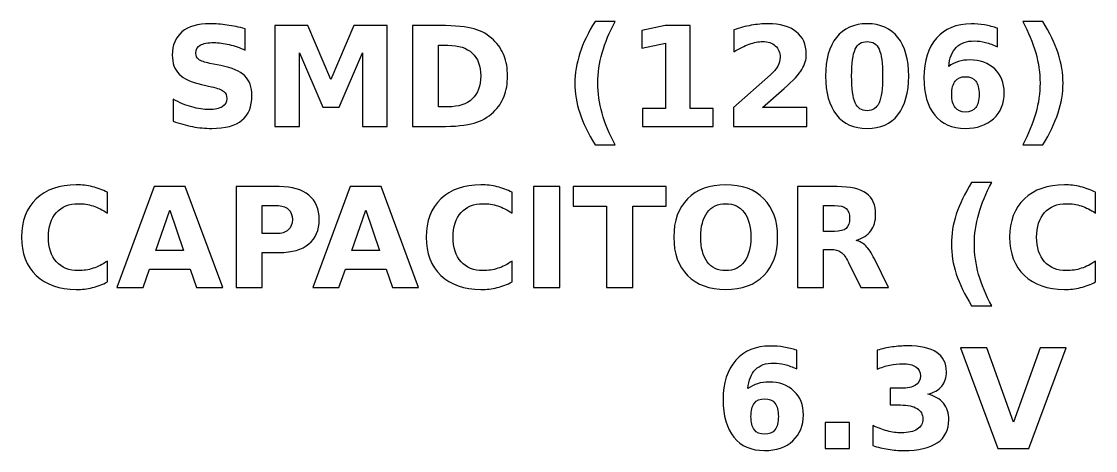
# Model space of a CAD drawing. Header units: centimetres. Extents: x -11.39 to -9.62, y -15.24 to -14.03.
# Drawn here: x -11.386 to -10.291, y -14.469 to -14.031 of the extents above; entities that cross this region are included whole.
import ezdxf

# ---------------------------------------------------------------- set-up
doc = ezdxf.new("R2010")
doc.units = ezdxf.units.CM
doc.header["$MEASUREMENT"] = 0
doc.layers.add('Layer 1', color=7, linetype='Continuous')

msp = doc.modelspace()

# ---------------------------------------------------------------- linework, layer by layer
at = {"layer": 'Layer 1', "color": 250}
for points, knots in [([(-10.78085, -14.15681), (-10.78085, -14.15681), (-10.80131, -14.15681), (-10.80131, -14.15681), (-10.80131, -14.15681), (-10.80834, -14.14548), (-10.81354, -14.13468), (-10.81688, -14.12445), (-10.81688, -14.12445), (-10.82024, -14.11424), (-10.82191, -14.10411), (-10.82191, -14.09404), (-10.82191, -14.09404), (-10.82191, -14.08398), (-10.82022, -14.07379), (-10.81686, -14.06349), (-10.81686, -14.06349), (-10.81347, -14.05317), (-10.8083, -14.0424), (-10.80131, -14.03113), (-10.80131, -14.03113), (-10.80131, -14.03113), (-10.78085, -14.03113), (-10.78085, -14.03113), (-10.78085, -14.03113), (-10.78673, -14.04202), (-10.79113, -14.05267), (-10.79407, -14.06307), (-10.79407, -14.06307), (-10.79701, -14.07346), (-10.79849, -14.08374), (-10.79849, -14.0939), (-10.79849, -14.0939), (-10.79849, -14.10406), (-10.79703, -14.11434), (-10.79412, -14.12478), (-10.79412, -14.12478), (-10.7912, -14.1352), (-10.78678, -14.14588), (-10.78085, -14.15681)], [0, 0, 0, 0, 0.1, 0.1, 0.1, 0.1, 0.2, 0.2, 0.2, 0.2, 0.3, 0.3, 0.3, 0.3, 0.4, 0.4, 0.4, 0.4, 0.5, 0.5, 0.5, 0.5, 0.6, 0.6, 0.6, 0.6, 0.7, 0.7, 0.7, 0.7, 0.8, 0.8, 0.8, 0.8, 0.9, 0.9, 0.9, 0.9, 1, 1, 1, 1]), ([(-10.36551, -14.15681), (-10.35963, -14.14588), (-10.35521, -14.1352), (-10.35227, -14.12478), (-10.35227, -14.12478), (-10.34933, -14.11434), (-10.34787, -14.10406), (-10.34787, -14.0939), (-10.34787, -14.0939), (-10.34787, -14.08374), (-10.34933, -14.07346), (-10.35227, -14.06307), (-10.35227, -14.06307), (-10.35521, -14.05267), (-10.35963, -14.04202), (-10.36551, -14.03113), (-10.36551, -14.03113), (-10.36551, -14.03113), (-10.34505, -14.03113), (-10.34505, -14.03113), (-10.34505, -14.03113), (-10.33807, -14.0424), (-10.33289, -14.05317), (-10.3295, -14.06349), (-10.3295, -14.06349), (-10.32614, -14.07379), (-10.32445, -14.08398), (-10.32445, -14.09404), (-10.32445, -14.09404), (-10.32445, -14.10411), (-10.32612, -14.11424), (-10.32948, -14.12445), (-10.32948, -14.12445), (-10.33282, -14.13468), (-10.33802, -14.14548), (-10.34505, -14.15681), (-10.34505, -14.15681), (-10.34505, -14.15681), (-10.36551, -14.15681), (-10.36551, -14.15681)], [0, 0, 0, 0, 0.1, 0.1, 0.1, 0.1, 0.2, 0.2, 0.2, 0.2, 0.3, 0.3, 0.3, 0.3, 0.4, 0.4, 0.4, 0.4, 0.5, 0.5, 0.5, 0.5, 0.6, 0.6, 0.6, 0.6, 0.7, 0.7, 0.7, 0.7, 0.8, 0.8, 0.8, 0.8, 0.9, 0.9, 0.9, 0.9, 1, 1, 1, 1]), ([(-11.1578, -14.03859), (-11.1578, -14.03859), (-11.1578, -14.06034), (-11.1578, -14.06034), (-11.1578, -14.06034), (-11.16345, -14.05782), (-11.16897, -14.05592), (-11.17433, -14.05463), (-11.17433, -14.05463), (-11.17972, -14.05333), (-11.1848, -14.0527), (-11.18957, -14.0527), (-11.18957, -14.0527), (-11.1959, -14.0527), (-11.2006, -14.05357), (-11.20364, -14.05531), (-11.20364, -14.05531), (-11.20667, -14.05707), (-11.20818, -14.05978), (-11.20818, -14.06345), (-11.20818, -14.06345), (-11.20818, -14.0662), (-11.20717, -14.06836), (-11.20512, -14.06989), (-11.20512, -14.06989), (-11.20307, -14.07142), (-11.19936, -14.07276), (-11.19397, -14.07386), (-11.19397, -14.07386), (-11.19397, -14.07386), (-11.18268, -14.07612), (-11.18268, -14.07612), (-11.18268, -14.07612), (-11.17123, -14.07843), (-11.16312, -14.08191), (-11.1583, -14.08661), (-11.1583, -14.08661), (-11.15347, -14.09129), (-11.15105, -14.09795), (-11.15105, -14.10658), (-11.15105, -14.10658), (-11.15105, -14.11794), (-11.15441, -14.12638), (-11.16114, -14.13191), (-11.16114, -14.13191), (-11.16787, -14.13743), (-11.17814, -14.14021), (-11.19197, -14.14021), (-11.19197, -14.14021), (-11.19851, -14.14021), (-11.20505, -14.1396), (-11.21161, -14.13835), (-11.21161, -14.13835), (-11.21817, -14.1371), (-11.22476, -14.13527), (-11.23132, -14.13285), (-11.23132, -14.13285), (-11.23132, -14.13285), (-11.23132, -14.11046), (-11.23132, -14.11046), (-11.23132, -14.11046), (-11.22476, -14.11394), (-11.21841, -14.11657), (-11.21227, -14.11834), (-11.21227, -14.11834), (-11.20613, -14.1201), (-11.20023, -14.12099), (-11.19454, -14.12099), (-11.19454, -14.12099), (-11.18875, -14.12099), (-11.18431, -14.12003), (-11.18123, -14.1181), (-11.18123, -14.1181), (-11.17814, -14.11617), (-11.17662, -14.11342), (-11.17662, -14.10982), (-11.17662, -14.10982), (-11.17662, -14.10662), (-11.17765, -14.10413), (-11.17974, -14.10239), (-11.17974, -14.10239), (-11.18184, -14.10065), (-11.186, -14.09908), (-11.19226, -14.09771), (-11.19226, -14.09771), (-11.19226, -14.09771), (-11.20253, -14.09543), (-11.20253, -14.09543), (-11.20253, -14.09543), (-11.21281, -14.09322), (-11.22034, -14.08972), (-11.22509, -14.08489), (-11.22509, -14.08489), (-11.22984, -14.08007), (-11.23221, -14.07356), (-11.23221, -14.0654), (-11.23221, -14.0654), (-11.23221, -14.05514), (-11.2289, -14.04726), (-11.22229, -14.04176), (-11.22229, -14.04176), (-11.21568, -14.03623), (-11.20618, -14.03348), (-11.19376, -14.03348), (-11.19376, -14.03348), (-11.18812, -14.03348), (-11.18231, -14.03391), (-11.17633, -14.03475), (-11.17633, -14.03475), (-11.17036, -14.0356), (-11.16418, -14.03687), (-11.1578, -14.03859)], [0, 0, 0, 0, 0.0357143, 0.0357143, 0.0357143, 0.0357143, 0.0714286, 0.0714286, 0.0714286, 0.0714286, 0.1071429, 0.1071429, 0.1071429, 0.1071429, 0.1428571, 0.1428571, 0.1428571, 0.1428571, 0.1785714, 0.1785714, 0.1785714, 0.1785714, 0.2142857, 0.2142857, 0.2142857, 0.2142857, 0.25, 0.25, 0.25, 0.25, 0.2857143, 0.2857143, 0.2857143, 0.2857143, 0.3214286, 0.3214286, 0.3214286, 0.3214286, 0.3571429, 0.3571429, 0.3571429, 0.3571429, 0.3928571, 0.3928571, 0.3928571, 0.3928571, 0.4285714, 0.4285714, 0.4285714, 0.4285714, 0.4642857, 0.4642857, 0.4642857, 0.4642857, 0.5, 0.5, 0.5, 0.5, 0.5357143, 0.5357143, 0.5357143, 0.5357143, 0.5714286, 0.5714286, 0.5714286, 0.5714286, 0.6071429, 0.6071429, 0.6071429, 0.6071429, 0.6428571, 0.6428571, 0.6428571, 0.6428571, 0.6785714, 0.6785714, 0.6785714, 0.6785714, 0.7142857, 0.7142857, 0.7142857, 0.7142857, 0.75, 0.75, 0.75, 0.75, 0.7857143, 0.7857143, 0.7857143, 0.7857143, 0.8214286, 0.8214286, 0.8214286, 0.8214286, 0.8571429, 0.8571429, 0.8571429, 0.8571429, 0.8928571, 0.8928571, 0.8928571, 0.8928571, 0.9285714, 0.9285714, 0.9285714, 0.9285714, 0.9642857, 0.9642857, 0.9642857, 0.9642857, 1, 1, 1, 1]), ([(-11.12777, -14.03534), (-11.12777, -14.03534), (-11.09402, -14.03534), (-11.09402, -14.03534), (-11.09402, -14.03534), (-11.09402, -14.03534), (-11.07057, -14.0904), (-11.07057, -14.0904), (-11.07057, -14.0904), (-11.07057, -14.0904), (-11.04701, -14.03534), (-11.04701, -14.03534), (-11.04701, -14.03534), (-11.04701, -14.03534), (-11.01333, -14.03534), (-11.01333, -14.03534), (-11.01333, -14.03534), (-11.01333, -14.03534), (-11.01333, -14.13821), (-11.01333, -14.13821), (-11.01333, -14.13821), (-11.01333, -14.13821), (-11.0384, -14.13821), (-11.0384, -14.13821), (-11.0384, -14.13821), (-11.0384, -14.13821), (-11.0384, -14.06297), (-11.0384, -14.06297), (-11.0384, -14.06297), (-11.0384, -14.06297), (-11.06211, -14.11843), (-11.06211, -14.11843), (-11.06211, -14.11843), (-11.06211, -14.11843), (-11.07892, -14.11843), (-11.07892, -14.11843), (-11.07892, -14.11843), (-11.07892, -14.11843), (-11.10263, -14.06297), (-11.10263, -14.06297), (-11.10263, -14.06297), (-11.10263, -14.06297), (-11.10263, -14.13821), (-11.10263, -14.13821), (-11.10263, -14.13821), (-11.10263, -14.13821), (-11.12777, -14.13821), (-11.12777, -14.13821), (-11.12777, -14.13821), (-11.12777, -14.13821), (-11.12777, -14.03534), (-11.12777, -14.03534)], [0, 0, 0, 0, 0.0769231, 0.0769231, 0.0769231, 0.0769231, 0.1538462, 0.1538462, 0.1538462, 0.1538462, 0.2307692, 0.2307692, 0.2307692, 0.2307692, 0.3076923, 0.3076923, 0.3076923, 0.3076923, 0.3846154, 0.3846154, 0.3846154, 0.3846154, 0.4615385, 0.4615385, 0.4615385, 0.4615385, 0.5384615, 0.5384615, 0.5384615, 0.5384615, 0.6153846, 0.6153846, 0.6153846, 0.6153846, 0.6923077, 0.6923077, 0.6923077, 0.6923077, 0.7692308, 0.7692308, 0.7692308, 0.7692308, 0.8461538, 0.8461538, 0.8461538, 0.8461538, 0.9230769, 0.9230769, 0.9230769, 0.9230769, 1, 1, 1, 1]), ([(-10.98734, -14.03534), (-10.98734, -14.03534), (-10.95935, -14.03534), (-10.95935, -14.03534), (-10.95935, -14.03534), (-10.94374, -14.03534), (-10.93212, -14.03645), (-10.92448, -14.03868), (-10.92448, -14.03868), (-10.91683, -14.04091), (-10.91027, -14.04468), (-10.90479, -14.05002), (-10.90479, -14.05002), (-10.89997, -14.05465), (-10.8964, -14.06001), (-10.89404, -14.06608), (-10.89404, -14.06608), (-10.89172, -14.07212), (-10.89054, -14.07899), (-10.89054, -14.08668), (-10.89054, -14.08668), (-10.89054, -14.09444), (-10.89172, -14.10136), (-10.89404, -14.10745), (-10.89404, -14.10745), (-10.8964, -14.11354), (-10.89997, -14.1189), (-10.90479, -14.12353), (-10.90479, -14.12353), (-10.91032, -14.12887), (-10.91693, -14.13264), (-10.92464, -14.13487), (-10.92464, -14.13487), (-10.93236, -14.1371), (-10.94393, -14.13821), (-10.95935, -14.13821), (-10.95935, -14.13821), (-10.95935, -14.13821), (-10.98734, -14.13821), (-10.98734, -14.13821), (-10.98734, -14.13821), (-10.98734, -14.13821), (-10.98734, -14.03534), (-10.98734, -14.03534)], [0, 0, 0, 0, 0.0909091, 0.0909091, 0.0909091, 0.0909091, 0.1818182, 0.1818182, 0.1818182, 0.1818182, 0.2727273, 0.2727273, 0.2727273, 0.2727273, 0.3636364, 0.3636364, 0.3636364, 0.3636364, 0.4545455, 0.4545455, 0.4545455, 0.4545455, 0.5454545, 0.5454545, 0.5454545, 0.5454545, 0.6363636, 0.6363636, 0.6363636, 0.6363636, 0.7272727, 0.7272727, 0.7272727, 0.7272727, 0.8181818, 0.8181818, 0.8181818, 0.8181818, 0.9090909, 0.9090909, 0.9090909, 0.9090909, 1, 1, 1, 1]), ([(-10.75303, -14.11989), (-10.75303, -14.11989), (-10.7296, -14.11989), (-10.7296, -14.11989), (-10.7296, -14.11989), (-10.7296, -14.11989), (-10.7296, -14.0534), (-10.7296, -14.0534), (-10.7296, -14.0534), (-10.7296, -14.0534), (-10.75364, -14.05837), (-10.75364, -14.05837), (-10.75364, -14.05837), (-10.75364, -14.05837), (-10.75364, -14.0403), (-10.75364, -14.0403), (-10.75364, -14.0403), (-10.75364, -14.0403), (-10.72974, -14.03534), (-10.72974, -14.03534), (-10.72974, -14.03534), (-10.72974, -14.03534), (-10.70453, -14.03534), (-10.70453, -14.03534), (-10.70453, -14.03534), (-10.70453, -14.03534), (-10.70453, -14.11989), (-10.70453, -14.11989), (-10.70453, -14.11989), (-10.70453, -14.11989), (-10.68111, -14.11989), (-10.68111, -14.11989), (-10.68111, -14.11989), (-10.68111, -14.11989), (-10.68111, -14.13821), (-10.68111, -14.13821), (-10.68111, -14.13821), (-10.68111, -14.13821), (-10.75303, -14.13821), (-10.75303, -14.13821), (-10.75303, -14.13821), (-10.75303, -14.13821), (-10.75303, -14.11989), (-10.75303, -14.11989)], [0, 0, 0, 0, 0.0909091, 0.0909091, 0.0909091, 0.0909091, 0.1818182, 0.1818182, 0.1818182, 0.1818182, 0.2727273, 0.2727273, 0.2727273, 0.2727273, 0.3636364, 0.3636364, 0.3636364, 0.3636364, 0.4545455, 0.4545455, 0.4545455, 0.4545455, 0.5454545, 0.5454545, 0.5454545, 0.5454545, 0.6363636, 0.6363636, 0.6363636, 0.6363636, 0.7272727, 0.7272727, 0.7272727, 0.7272727, 0.8181818, 0.8181818, 0.8181818, 0.8181818, 0.9090909, 0.9090909, 0.9090909, 0.9090909, 1, 1, 1, 1]), ([(-10.63071, -14.11871), (-10.63071, -14.11871), (-10.58543, -14.11871), (-10.58543, -14.11871), (-10.58543, -14.11871), (-10.58543, -14.11871), (-10.58543, -14.13821), (-10.58543, -14.13821), (-10.58543, -14.13821), (-10.58543, -14.13821), (-10.6602, -14.13821), (-10.6602, -14.13821), (-10.6602, -14.13821), (-10.6602, -14.13821), (-10.6602, -14.11871), (-10.6602, -14.11871), (-10.6602, -14.11871), (-10.6602, -14.11871), (-10.62264, -14.08558), (-10.62264, -14.08558), (-10.62264, -14.08558), (-10.61928, -14.08254), (-10.61681, -14.07958), (-10.61521, -14.07669), (-10.61521, -14.07669), (-10.61359, -14.07379), (-10.61279, -14.07078), (-10.61279, -14.06765), (-10.61279, -14.06765), (-10.61279, -14.06283), (-10.61441, -14.05895), (-10.61765, -14.05601), (-10.61765, -14.05601), (-10.62088, -14.05307), (-10.62518, -14.05162), (-10.63057, -14.05162), (-10.63057, -14.05162), (-10.6347, -14.05162), (-10.63922, -14.05251), (-10.64414, -14.05427), (-10.64414, -14.05427), (-10.64905, -14.05604), (-10.65432, -14.05867), (-10.65992, -14.06215), (-10.65992, -14.06215), (-10.65992, -14.06215), (-10.65992, -14.03955), (-10.65992, -14.03955), (-10.65992, -14.03955), (-10.65394, -14.03758), (-10.64804, -14.03607), (-10.64221, -14.03504), (-10.64221, -14.03504), (-10.63637, -14.034), (-10.63066, -14.03348), (-10.62504, -14.03348), (-10.62504, -14.03348), (-10.61274, -14.03348), (-10.60317, -14.03619), (-10.59635, -14.04162), (-10.59635, -14.04162), (-10.58953, -14.04703), (-10.58612, -14.05458), (-10.58612, -14.06429), (-10.58612, -14.06429), (-10.58612, -14.06989), (-10.58757, -14.07511), (-10.59047, -14.07996), (-10.59047, -14.07996), (-10.59336, -14.0848), (-10.59945, -14.09129), (-10.60872, -14.09943), (-10.60872, -14.09943), (-10.60872, -14.09943), (-10.63071, -14.11871), (-10.63071, -14.11871)], [0, 0, 0, 0, 0.0526316, 0.0526316, 0.0526316, 0.0526316, 0.1052632, 0.1052632, 0.1052632, 0.1052632, 0.1578947, 0.1578947, 0.1578947, 0.1578947, 0.2105263, 0.2105263, 0.2105263, 0.2105263, 0.2631579, 0.2631579, 0.2631579, 0.2631579, 0.3157895, 0.3157895, 0.3157895, 0.3157895, 0.3684211, 0.3684211, 0.3684211, 0.3684211, 0.4210526, 0.4210526, 0.4210526, 0.4210526, 0.4736842, 0.4736842, 0.4736842, 0.4736842, 0.5263158, 0.5263158, 0.5263158, 0.5263158, 0.5789474, 0.5789474, 0.5789474, 0.5789474, 0.6315789, 0.6315789, 0.6315789, 0.6315789, 0.6842105, 0.6842105, 0.6842105, 0.6842105, 0.7368421, 0.7368421, 0.7368421, 0.7368421, 0.7894737, 0.7894737, 0.7894737, 0.7894737, 0.8421053, 0.8421053, 0.8421053, 0.8421053, 0.8947368, 0.8947368, 0.8947368, 0.8947368, 0.9473684, 0.9473684, 0.9473684, 0.9473684, 1, 1, 1, 1]), ([(-10.48174, -14.08687), (-10.48174, -14.10392), (-10.48541, -14.11707), (-10.49277, -14.12633), (-10.49277, -14.12633), (-10.50011, -14.13558), (-10.51055, -14.14021), (-10.52405, -14.14021), (-10.52405, -14.14021), (-10.5376, -14.14021), (-10.54806, -14.13558), (-10.5554, -14.12633), (-10.5554, -14.12633), (-10.56276, -14.11707), (-10.56643, -14.10392), (-10.56643, -14.08687), (-10.56643, -14.08687), (-10.56643, -14.0698), (-10.56276, -14.05662), (-10.5554, -14.04736), (-10.5554, -14.04736), (-10.54806, -14.03812), (-10.5376, -14.03348), (-10.52405, -14.03348), (-10.52405, -14.03348), (-10.51055, -14.03348), (-10.50011, -14.03812), (-10.49277, -14.04736), (-10.49277, -14.04736), (-10.48541, -14.05662), (-10.48174, -14.0698), (-10.48174, -14.08687)], [0, 0, 0, 0, 0.125, 0.125, 0.125, 0.125, 0.25, 0.25, 0.25, 0.25, 0.375, 0.375, 0.375, 0.375, 0.5, 0.5, 0.5, 0.5, 0.625, 0.625, 0.625, 0.625, 0.75, 0.75, 0.75, 0.75, 0.875, 0.875, 0.875, 0.875, 1, 1, 1, 1]), ([(-10.39115, -14.03802), (-10.39115, -14.03802), (-10.39115, -14.05705), (-10.39115, -14.05705), (-10.39115, -14.05705), (-10.39552, -14.05498), (-10.39961, -14.05345), (-10.40347, -14.05246), (-10.40347, -14.05246), (-10.40733, -14.05147), (-10.41111, -14.05098), (-10.41478, -14.05098), (-10.41478, -14.05098), (-10.42269, -14.05098), (-10.42882, -14.05317), (-10.43324, -14.05757), (-10.43324, -14.05757), (-10.43764, -14.06194), (-10.44023, -14.06845), (-10.44096, -14.07709), (-10.44096, -14.07709), (-10.43793, -14.07485), (-10.43463, -14.07316), (-10.4311, -14.07203), (-10.4311, -14.07203), (-10.42758, -14.0709), (-10.42372, -14.07034), (-10.41953, -14.07034), (-10.41953, -14.07034), (-10.40902, -14.07034), (-10.40053, -14.07342), (-10.39409, -14.07958), (-10.39409, -14.07958), (-10.38762, -14.08572), (-10.3844, -14.09378), (-10.3844, -14.10376), (-10.3844, -14.10376), (-10.3844, -14.11479), (-10.388, -14.12361), (-10.39522, -14.13026), (-10.39522, -14.13026), (-10.40241, -14.13689), (-10.4121, -14.14021), (-10.42421, -14.14021), (-10.42421, -14.14021), (-10.43757, -14.14021), (-10.44792, -14.13569), (-10.45526, -14.12666), (-10.45526, -14.12666), (-10.46257, -14.11765), (-10.46624, -14.10484), (-10.46624, -14.08826), (-10.46624, -14.08826), (-10.46624, -14.07128), (-10.46196, -14.05792), (-10.4534, -14.04821), (-10.4534, -14.04821), (-10.44482, -14.03849), (-10.43308, -14.03362), (-10.41815, -14.03362), (-10.41815, -14.03362), (-10.41342, -14.03362), (-10.40883, -14.034), (-10.40436, -14.03473), (-10.40436, -14.03473), (-10.39992, -14.03546), (-10.39552, -14.03656), (-10.39115, -14.03802)], [0, 0, 0, 0, 0.0588235, 0.0588235, 0.0588235, 0.0588235, 0.1176471, 0.1176471, 0.1176471, 0.1176471, 0.1764706, 0.1764706, 0.1764706, 0.1764706, 0.2352941, 0.2352941, 0.2352941, 0.2352941, 0.2941176, 0.2941176, 0.2941176, 0.2941176, 0.3529412, 0.3529412, 0.3529412, 0.3529412, 0.4117647, 0.4117647, 0.4117647, 0.4117647, 0.4705882, 0.4705882, 0.4705882, 0.4705882, 0.5294118, 0.5294118, 0.5294118, 0.5294118, 0.5882353, 0.5882353, 0.5882353, 0.5882353, 0.6470588, 0.6470588, 0.6470588, 0.6470588, 0.7058824, 0.7058824, 0.7058824, 0.7058824, 0.7647059, 0.7647059, 0.7647059, 0.7647059, 0.8235294, 0.8235294, 0.8235294, 0.8235294, 0.8823529, 0.8823529, 0.8823529, 0.8823529, 0.9411765, 0.9411765, 0.9411765, 0.9411765, 1, 1, 1, 1]), ([(-10.50827, -14.08668), (-10.50827, -14.07382), (-10.50947, -14.06476), (-10.51189, -14.05949), (-10.51189, -14.05949), (-10.51429, -14.05425), (-10.51836, -14.05162), (-10.52405, -14.05162), (-10.52405, -14.05162), (-10.52974, -14.05162), (-10.53381, -14.05425), (-10.53626, -14.05949), (-10.53626, -14.05949), (-10.53868, -14.06476), (-10.5399, -14.07382), (-10.5399, -14.08668), (-10.5399, -14.08668), (-10.5399, -14.09966), (-10.53868, -14.10884), (-10.53626, -14.11415), (-10.53626, -14.11415), (-10.53381, -14.11949), (-10.52974, -14.12215), (-10.52405, -14.12215), (-10.52405, -14.12215), (-10.51841, -14.12215), (-10.51436, -14.11949), (-10.51191, -14.11415), (-10.51191, -14.11415), (-10.50949, -14.10884), (-10.50827, -14.09966), (-10.50827, -14.08668)], [0, 0, 0, 0, 0.125, 0.125, 0.125, 0.125, 0.25, 0.25, 0.25, 0.25, 0.375, 0.375, 0.375, 0.375, 0.5, 0.5, 0.5, 0.5, 0.625, 0.625, 0.625, 0.625, 0.75, 0.75, 0.75, 0.75, 0.875, 0.875, 0.875, 0.875, 1, 1, 1, 1]), ([(-10.96081, -14.0554), (-10.96081, -14.0554), (-10.96081, -14.11815), (-10.96081, -14.11815), (-10.96081, -14.11815), (-10.96081, -14.11815), (-10.95131, -14.11815), (-10.95131, -14.11815), (-10.95131, -14.11815), (-10.94047, -14.11815), (-10.93219, -14.11547), (-10.92648, -14.11008), (-10.92648, -14.11008), (-10.92076, -14.10472), (-10.91789, -14.09691), (-10.91789, -14.08668), (-10.91789, -14.08668), (-10.91789, -14.07647), (-10.92074, -14.06871), (-10.92643, -14.0634), (-10.92643, -14.0634), (-10.93212, -14.05806), (-10.94042, -14.0554), (-10.95131, -14.0554), (-10.95131, -14.0554), (-10.95131, -14.0554), (-10.96081, -14.0554), (-10.96081, -14.0554)], [0, 0, 0, 0, 0.1428571, 0.1428571, 0.1428571, 0.1428571, 0.2857143, 0.2857143, 0.2857143, 0.2857143, 0.4285714, 0.4285714, 0.4285714, 0.4285714, 0.5714286, 0.5714286, 0.5714286, 0.5714286, 0.7142857, 0.7142857, 0.7142857, 0.7142857, 0.8571429, 0.8571429, 0.8571429, 0.8571429, 1, 1, 1, 1]), ([(-10.42393, -14.08743), (-10.42859, -14.08743), (-10.43207, -14.08894), (-10.43437, -14.09195), (-10.43437, -14.09195), (-10.4367, -14.09496), (-10.43785, -14.09948), (-10.43785, -14.10547), (-10.43785, -14.10547), (-10.43785, -14.11149), (-10.4367, -14.11601), (-10.43437, -14.11902), (-10.43437, -14.11902), (-10.43207, -14.12203), (-10.42859, -14.12353), (-10.42393, -14.12353), (-10.42393, -14.12353), (-10.41925, -14.12353), (-10.41575, -14.12203), (-10.41344, -14.11902), (-10.41344, -14.11902), (-10.41111, -14.11601), (-10.40996, -14.11149), (-10.40996, -14.10547), (-10.40996, -14.10547), (-10.40996, -14.09948), (-10.41111, -14.09496), (-10.41344, -14.09195), (-10.41344, -14.09195), (-10.41575, -14.08894), (-10.41925, -14.08743), (-10.42393, -14.08743)], [0, 0, 0, 0, 0.125, 0.125, 0.125, 0.125, 0.25, 0.25, 0.25, 0.25, 0.375, 0.375, 0.375, 0.375, 0.5, 0.5, 0.5, 0.5, 0.625, 0.625, 0.625, 0.625, 0.75, 0.75, 0.75, 0.75, 0.875, 0.875, 0.875, 0.875, 1, 1, 1, 1]), ([(-10.39719, -14.32106), (-10.39719, -14.32106), (-10.41765, -14.32106), (-10.41765, -14.32106), (-10.41765, -14.32106), (-10.42468, -14.30973), (-10.42988, -14.29893), (-10.43322, -14.2887), (-10.43322, -14.2887), (-10.43658, -14.27849), (-10.43825, -14.26836), (-10.43825, -14.25829), (-10.43825, -14.25829), (-10.43825, -14.24823), (-10.43656, -14.23804), (-10.4332, -14.22774), (-10.4332, -14.22774), (-10.42981, -14.21742), (-10.42464, -14.20665), (-10.41765, -14.19538), (-10.41765, -14.19538), (-10.41765, -14.19538), (-10.39719, -14.19538), (-10.39719, -14.19538), (-10.39719, -14.19538), (-10.40307, -14.20627), (-10.40747, -14.21692), (-10.41041, -14.22732), (-10.41041, -14.22732), (-10.41335, -14.23771), (-10.41483, -14.24799), (-10.41483, -14.25815), (-10.41483, -14.25815), (-10.41483, -14.26831), (-10.41337, -14.27859), (-10.41046, -14.28903), (-10.41046, -14.28903), (-10.40754, -14.29945), (-10.40312, -14.31013), (-10.39719, -14.32106)], [0, 0, 0, 0, 0.1, 0.1, 0.1, 0.1, 0.2, 0.2, 0.2, 0.2, 0.3, 0.3, 0.3, 0.3, 0.4, 0.4, 0.4, 0.4, 0.5, 0.5, 0.5, 0.5, 0.6, 0.6, 0.6, 0.6, 0.7, 0.7, 0.7, 0.7, 0.8, 0.8, 0.8, 0.8, 0.9, 0.9, 0.9, 0.9, 1, 1, 1, 1]), ([(-11.29834, -14.29682), (-11.3032, -14.29933), (-11.30828, -14.30124), (-11.31358, -14.30253), (-11.31358, -14.30253), (-11.31884, -14.30382), (-11.32437, -14.30446), (-11.33011, -14.30446), (-11.33011, -14.30446), (-11.34723, -14.30446), (-11.3608, -14.29966), (-11.37082, -14.29009), (-11.37082, -14.29009), (-11.38084, -14.28052), (-11.38585, -14.26754), (-11.38585, -14.25112), (-11.38585, -14.25112), (-11.38585, -14.23468), (-11.38084, -14.22167), (-11.37082, -14.2121), (-11.37082, -14.2121), (-11.3608, -14.20253), (-11.34723, -14.19773), (-11.33011, -14.19773), (-11.33011, -14.19773), (-11.32437, -14.19773), (-11.31884, -14.19837), (-11.31358, -14.19966), (-11.31358, -14.19966), (-11.30828, -14.20095), (-11.3032, -14.20286), (-11.29834, -14.20538), (-11.29834, -14.20538), (-11.29834, -14.20538), (-11.29834, -14.22666), (-11.29834, -14.22666), (-11.29834, -14.22666), (-11.30325, -14.2233), (-11.3081, -14.22085), (-11.31287, -14.2193), (-11.31287, -14.2193), (-11.31764, -14.21772), (-11.32268, -14.21695), (-11.32797, -14.21695), (-11.32797, -14.21695), (-11.33742, -14.21695), (-11.34488, -14.21998), (-11.35029, -14.22605), (-11.35029, -14.22605), (-11.35572, -14.23212), (-11.35843, -14.24047), (-11.35843, -14.25112), (-11.35843, -14.25112), (-11.35843, -14.26175), (-11.35572, -14.27008), (-11.35029, -14.27614), (-11.35029, -14.27614), (-11.34488, -14.28221), (-11.33742, -14.28524), (-11.32797, -14.28524), (-11.32797, -14.28524), (-11.32268, -14.28524), (-11.31764, -14.28447), (-11.31287, -14.28289), (-11.31287, -14.28289), (-11.3081, -14.28134), (-11.30325, -14.27889), (-11.29834, -14.27553), (-11.29834, -14.27553), (-11.29834, -14.27553), (-11.29834, -14.29682), (-11.29834, -14.29682)], [0, 0, 0, 0, 0.0555556, 0.0555556, 0.0555556, 0.0555556, 0.1111111, 0.1111111, 0.1111111, 0.1111111, 0.1666667, 0.1666667, 0.1666667, 0.1666667, 0.2222222, 0.2222222, 0.2222222, 0.2222222, 0.2777778, 0.2777778, 0.2777778, 0.2777778, 0.3333333, 0.3333333, 0.3333333, 0.3333333, 0.3888889, 0.3888889, 0.3888889, 0.3888889, 0.4444444, 0.4444444, 0.4444444, 0.4444444, 0.5, 0.5, 0.5, 0.5, 0.5555556, 0.5555556, 0.5555556, 0.5555556, 0.6111111, 0.6111111, 0.6111111, 0.6111111, 0.6666667, 0.6666667, 0.6666667, 0.6666667, 0.7222222, 0.7222222, 0.7222222, 0.7222222, 0.7777778, 0.7777778, 0.7777778, 0.7777778, 0.8333333, 0.8333333, 0.8333333, 0.8333333, 0.8888889, 0.8888889, 0.8888889, 0.8888889, 0.9444444, 0.9444444, 0.9444444, 0.9444444, 1, 1, 1, 1]), ([(-11.21395, -14.28374), (-11.21395, -14.28374), (-11.25544, -14.28374), (-11.25544, -14.28374), (-11.25544, -14.28374), (-11.25544, -14.28374), (-11.26198, -14.30246), (-11.26198, -14.30246), (-11.26198, -14.30246), (-11.26198, -14.30246), (-11.28865, -14.30246), (-11.28865, -14.30246), (-11.28865, -14.30246), (-11.28865, -14.30246), (-11.25055, -14.19959), (-11.25055, -14.19959), (-11.25055, -14.19959), (-11.25055, -14.19959), (-11.21892, -14.19959), (-11.21892, -14.19959), (-11.21892, -14.19959), (-11.21892, -14.19959), (-11.18082, -14.30246), (-11.18082, -14.30246), (-11.18082, -14.30246), (-11.18082, -14.30246), (-11.20749, -14.30246), (-11.20749, -14.30246), (-11.20749, -14.30246), (-11.20749, -14.30246), (-11.21395, -14.28374), (-11.21395, -14.28374)], [0, 0, 0, 0, 0.125, 0.125, 0.125, 0.125, 0.25, 0.25, 0.25, 0.25, 0.375, 0.375, 0.375, 0.375, 0.5, 0.5, 0.5, 0.5, 0.625, 0.625, 0.625, 0.625, 0.75, 0.75, 0.75, 0.75, 0.875, 0.875, 0.875, 0.875, 1, 1, 1, 1]), ([(-11.16715, -14.19959), (-11.16715, -14.19959), (-11.12313, -14.19959), (-11.12313, -14.19959), (-11.12313, -14.19959), (-11.11003, -14.19959), (-11.09998, -14.20251), (-11.09297, -14.20832), (-11.09297, -14.20832), (-11.08597, -14.21413), (-11.08246, -14.2224), (-11.08246, -14.23315), (-11.08246, -14.23315), (-11.08246, -14.24392), (-11.08597, -14.25222), (-11.09297, -14.25803), (-11.09297, -14.25803), (-11.09998, -14.26384), (-11.11003, -14.26676), (-11.12313, -14.26676), (-11.12313, -14.26676), (-11.12313, -14.26676), (-11.14062, -14.26676), (-11.14062, -14.26676), (-11.14062, -14.26676), (-11.14062, -14.26676), (-11.14062, -14.30246), (-11.14062, -14.30246), (-11.14062, -14.30246), (-11.14062, -14.30246), (-11.16715, -14.30246), (-11.16715, -14.30246), (-11.16715, -14.30246), (-11.16715, -14.30246), (-11.16715, -14.19959), (-11.16715, -14.19959)], [0, 0, 0, 0, 0.1111111, 0.1111111, 0.1111111, 0.1111111, 0.2222222, 0.2222222, 0.2222222, 0.2222222, 0.3333333, 0.3333333, 0.3333333, 0.3333333, 0.4444444, 0.4444444, 0.4444444, 0.4444444, 0.5555556, 0.5555556, 0.5555556, 0.5555556, 0.6666667, 0.6666667, 0.6666667, 0.6666667, 0.7777778, 0.7777778, 0.7777778, 0.7777778, 0.8888889, 0.8888889, 0.8888889, 0.8888889, 1, 1, 1, 1]), ([(-11.01428, -14.28374), (-11.01428, -14.28374), (-11.05577, -14.28374), (-11.05577, -14.28374), (-11.05577, -14.28374), (-11.05577, -14.28374), (-11.06231, -14.30246), (-11.06231, -14.30246), (-11.06231, -14.30246), (-11.06231, -14.30246), (-11.08898, -14.30246), (-11.08898, -14.30246), (-11.08898, -14.30246), (-11.08898, -14.30246), (-11.05088, -14.19959), (-11.05088, -14.19959), (-11.05088, -14.19959), (-11.05088, -14.19959), (-11.01925, -14.19959), (-11.01925, -14.19959), (-11.01925, -14.19959), (-11.01925, -14.19959), (-10.98115, -14.30246), (-10.98115, -14.30246), (-10.98115, -14.30246), (-10.98115, -14.30246), (-11.00782, -14.30246), (-11.00782, -14.30246), (-11.00782, -14.30246), (-11.00782, -14.30246), (-11.01428, -14.28374), (-11.01428, -14.28374)], [0, 0, 0, 0, 0.125, 0.125, 0.125, 0.125, 0.25, 0.25, 0.25, 0.25, 0.375, 0.375, 0.375, 0.375, 0.5, 0.5, 0.5, 0.5, 0.625, 0.625, 0.625, 0.625, 0.75, 0.75, 0.75, 0.75, 0.875, 0.875, 0.875, 0.875, 1, 1, 1, 1]), ([(-10.8859, -14.29682), (-10.89076, -14.29933), (-10.89584, -14.30124), (-10.90114, -14.30253), (-10.90114, -14.30253), (-10.9064, -14.30382), (-10.91193, -14.30446), (-10.91767, -14.30446), (-10.91767, -14.30446), (-10.93479, -14.30446), (-10.94836, -14.29966), (-10.95838, -14.29009), (-10.95838, -14.29009), (-10.9684, -14.28052), (-10.97341, -14.26754), (-10.97341, -14.25112), (-10.97341, -14.25112), (-10.97341, -14.23468), (-10.9684, -14.22167), (-10.95838, -14.2121), (-10.95838, -14.2121), (-10.94836, -14.20253), (-10.93479, -14.19773), (-10.91767, -14.19773), (-10.91767, -14.19773), (-10.91193, -14.19773), (-10.9064, -14.19837), (-10.90114, -14.19966), (-10.90114, -14.19966), (-10.89584, -14.20095), (-10.89076, -14.20286), (-10.8859, -14.20538), (-10.8859, -14.20538), (-10.8859, -14.20538), (-10.8859, -14.22666), (-10.8859, -14.22666), (-10.8859, -14.22666), (-10.89081, -14.2233), (-10.89566, -14.22085), (-10.90043, -14.2193), (-10.90043, -14.2193), (-10.9052, -14.21772), (-10.91024, -14.21695), (-10.91553, -14.21695), (-10.91553, -14.21695), (-10.92498, -14.21695), (-10.93244, -14.21998), (-10.93785, -14.22605), (-10.93785, -14.22605), (-10.94328, -14.23212), (-10.94599, -14.24047), (-10.94599, -14.25112), (-10.94599, -14.25112), (-10.94599, -14.26175), (-10.94328, -14.27008), (-10.93785, -14.27614), (-10.93785, -14.27614), (-10.93244, -14.28221), (-10.92498, -14.28524), (-10.91553, -14.28524), (-10.91553, -14.28524), (-10.91024, -14.28524), (-10.9052, -14.28447), (-10.90043, -14.28289), (-10.90043, -14.28289), (-10.89566, -14.28134), (-10.89081, -14.27889), (-10.8859, -14.27553), (-10.8859, -14.27553), (-10.8859, -14.27553), (-10.8859, -14.29682), (-10.8859, -14.29682)], [0, 0, 0, 0, 0.0555556, 0.0555556, 0.0555556, 0.0555556, 0.1111111, 0.1111111, 0.1111111, 0.1111111, 0.1666667, 0.1666667, 0.1666667, 0.1666667, 0.2222222, 0.2222222, 0.2222222, 0.2222222, 0.2777778, 0.2777778, 0.2777778, 0.2777778, 0.3333333, 0.3333333, 0.3333333, 0.3333333, 0.3888889, 0.3888889, 0.3888889, 0.3888889, 0.4444444, 0.4444444, 0.4444444, 0.4444444, 0.5, 0.5, 0.5, 0.5, 0.5555556, 0.5555556, 0.5555556, 0.5555556, 0.6111111, 0.6111111, 0.6111111, 0.6111111, 0.6666667, 0.6666667, 0.6666667, 0.6666667, 0.7222222, 0.7222222, 0.7222222, 0.7222222, 0.7777778, 0.7777778, 0.7777778, 0.7777778, 0.8333333, 0.8333333, 0.8333333, 0.8333333, 0.8888889, 0.8888889, 0.8888889, 0.8888889, 0.9444444, 0.9444444, 0.9444444, 0.9444444, 1, 1, 1, 1]), ([(-10.86393, -14.19959), (-10.86393, -14.19959), (-10.8374, -14.19959), (-10.8374, -14.19959), (-10.8374, -14.19959), (-10.8374, -14.19959), (-10.8374, -14.30246), (-10.8374, -14.30246), (-10.8374, -14.30246), (-10.8374, -14.30246), (-10.86393, -14.30246), (-10.86393, -14.30246), (-10.86393, -14.30246), (-10.86393, -14.30246), (-10.86393, -14.19959), (-10.86393, -14.19959)], [0, 0, 0, 0, 0.25, 0.25, 0.25, 0.25, 0.5, 0.5, 0.5, 0.5, 0.75, 0.75, 0.75, 0.75, 1, 1, 1, 1]), ([(-10.82372, -14.19959), (-10.82372, -14.19959), (-10.72892, -14.19959), (-10.72892, -14.19959), (-10.72892, -14.19959), (-10.72892, -14.19959), (-10.72892, -14.21965), (-10.72892, -14.21965), (-10.72892, -14.21965), (-10.72892, -14.21965), (-10.76302, -14.21965), (-10.76302, -14.21965), (-10.76302, -14.21965), (-10.76302, -14.21965), (-10.76302, -14.30246), (-10.76302, -14.30246), (-10.76302, -14.30246), (-10.76302, -14.30246), (-10.78955, -14.30246), (-10.78955, -14.30246), (-10.78955, -14.30246), (-10.78955, -14.30246), (-10.78955, -14.21965), (-10.78955, -14.21965), (-10.78955, -14.21965), (-10.78955, -14.21965), (-10.82372, -14.21965), (-10.82372, -14.21965), (-10.82372, -14.21965), (-10.82372, -14.21965), (-10.82372, -14.19959), (-10.82372, -14.19959)], [0, 0, 0, 0, 0.125, 0.125, 0.125, 0.125, 0.25, 0.25, 0.25, 0.25, 0.375, 0.375, 0.375, 0.375, 0.5, 0.5, 0.5, 0.5, 0.625, 0.625, 0.625, 0.625, 0.75, 0.75, 0.75, 0.75, 0.875, 0.875, 0.875, 0.875, 1, 1, 1, 1]), ([(-10.66819, -14.19773), (-10.65166, -14.19773), (-10.6387, -14.20246), (-10.62934, -14.21194), (-10.62934, -14.21194), (-10.61996, -14.22139), (-10.61528, -14.23444), (-10.61528, -14.25112), (-10.61528, -14.25112), (-10.61528, -14.26775), (-10.61996, -14.2808), (-10.62934, -14.29025), (-10.62934, -14.29025), (-10.6387, -14.29973), (-10.65166, -14.30446), (-10.66819, -14.30446), (-10.66819, -14.30446), (-10.68468, -14.30446), (-10.69761, -14.29973), (-10.70702, -14.29025), (-10.70702, -14.29025), (-10.7164, -14.2808), (-10.72111, -14.26775), (-10.72111, -14.25112), (-10.72111, -14.25112), (-10.72111, -14.23444), (-10.7164, -14.22139), (-10.70702, -14.21194), (-10.70702, -14.21194), (-10.69761, -14.20246), (-10.68468, -14.19773), (-10.66819, -14.19773)], [0, 0, 0, 0, 0.125, 0.125, 0.125, 0.125, 0.25, 0.25, 0.25, 0.25, 0.375, 0.375, 0.375, 0.375, 0.5, 0.5, 0.5, 0.5, 0.625, 0.625, 0.625, 0.625, 0.75, 0.75, 0.75, 0.75, 0.875, 0.875, 0.875, 0.875, 1, 1, 1, 1]), ([(-10.56868, -14.26354), (-10.56868, -14.26354), (-10.56868, -14.30246), (-10.56868, -14.30246), (-10.56868, -14.30246), (-10.56868, -14.30246), (-10.59521, -14.30246), (-10.59521, -14.30246), (-10.59521, -14.30246), (-10.59521, -14.30246), (-10.59521, -14.19959), (-10.59521, -14.19959), (-10.59521, -14.19959), (-10.59521, -14.19959), (-10.55469, -14.19959), (-10.55469, -14.19959), (-10.55469, -14.19959), (-10.54114, -14.19959), (-10.53119, -14.20187), (-10.52489, -14.20641), (-10.52489, -14.20641), (-10.51857, -14.21095), (-10.51541, -14.21815), (-10.51541, -14.22798), (-10.51541, -14.22798), (-10.51541, -14.23477), (-10.51706, -14.24037), (-10.52033, -14.24472), (-10.52033, -14.24472), (-10.52362, -14.2491), (-10.52858, -14.25232), (-10.53519, -14.25437), (-10.53519, -14.25437), (-10.53157, -14.25521), (-10.5283, -14.25707), (-10.52543, -14.25999), (-10.52543, -14.25999), (-10.52256, -14.2629), (-10.51967, -14.26732), (-10.51673, -14.27325), (-10.51673, -14.27325), (-10.51673, -14.27325), (-10.50231, -14.30246), (-10.50231, -14.30246), (-10.50231, -14.30246), (-10.50231, -14.30246), (-10.53058, -14.30246), (-10.53058, -14.30246), (-10.53058, -14.30246), (-10.53058, -14.30246), (-10.54312, -14.2769), (-10.54312, -14.2769), (-10.54312, -14.2769), (-10.54563, -14.27177), (-10.5482, -14.26824), (-10.55081, -14.26636), (-10.55081, -14.26636), (-10.5534, -14.26448), (-10.55685, -14.26354), (-10.56118, -14.26354), (-10.56118, -14.26354), (-10.56118, -14.26354), (-10.56868, -14.26354), (-10.56868, -14.26354)], [0, 0, 0, 0, 0.0625, 0.0625, 0.0625, 0.0625, 0.125, 0.125, 0.125, 0.125, 0.1875, 0.1875, 0.1875, 0.1875, 0.25, 0.25, 0.25, 0.25, 0.3125, 0.3125, 0.3125, 0.3125, 0.375, 0.375, 0.375, 0.375, 0.4375, 0.4375, 0.4375, 0.4375, 0.5, 0.5, 0.5, 0.5, 0.5625, 0.5625, 0.5625, 0.5625, 0.625, 0.625, 0.625, 0.625, 0.6875, 0.6875, 0.6875, 0.6875, 0.75, 0.75, 0.75, 0.75, 0.8125, 0.8125, 0.8125, 0.8125, 0.875, 0.875, 0.875, 0.875, 0.9375, 0.9375, 0.9375, 0.9375, 1, 1, 1, 1]), ([(-10.29136, -14.29682), (-10.29622, -14.29933), (-10.3013, -14.30124), (-10.3066, -14.30253), (-10.3066, -14.30253), (-10.31186, -14.30382), (-10.31739, -14.30446), (-10.32313, -14.30446), (-10.32313, -14.30446), (-10.34025, -14.30446), (-10.35382, -14.29966), (-10.36384, -14.29009), (-10.36384, -14.29009), (-10.37386, -14.28052), (-10.37887, -14.26754), (-10.37887, -14.25112), (-10.37887, -14.25112), (-10.37887, -14.23468), (-10.37386, -14.22167), (-10.36384, -14.2121), (-10.36384, -14.2121), (-10.35382, -14.20253), (-10.34025, -14.19773), (-10.32313, -14.19773), (-10.32313, -14.19773), (-10.31739, -14.19773), (-10.31186, -14.19837), (-10.3066, -14.19966), (-10.3066, -14.19966), (-10.3013, -14.20095), (-10.29622, -14.20286), (-10.29136, -14.20538), (-10.29136, -14.20538), (-10.29136, -14.20538), (-10.29136, -14.22666), (-10.29136, -14.22666), (-10.29136, -14.22666), (-10.29627, -14.2233), (-10.30112, -14.22085), (-10.30589, -14.2193), (-10.30589, -14.2193), (-10.31066, -14.21772), (-10.3157, -14.21695), (-10.32099, -14.21695), (-10.32099, -14.21695), (-10.33044, -14.21695), (-10.3379, -14.21998), (-10.34331, -14.22605), (-10.34331, -14.22605), (-10.34874, -14.23212), (-10.35145, -14.24047), (-10.35145, -14.25112), (-10.35145, -14.25112), (-10.35145, -14.26175), (-10.34874, -14.27008), (-10.34331, -14.27614), (-10.34331, -14.27614), (-10.3379, -14.28221), (-10.33044, -14.28524), (-10.32099, -14.28524), (-10.32099, -14.28524), (-10.3157, -14.28524), (-10.31066, -14.28447), (-10.30589, -14.28289), (-10.30589, -14.28289), (-10.30112, -14.28134), (-10.29627, -14.27889), (-10.29136, -14.27553), (-10.29136, -14.27553), (-10.29136, -14.27553), (-10.29136, -14.29682), (-10.29136, -14.29682)], [0, 0, 0, 0, 0.0555556, 0.0555556, 0.0555556, 0.0555556, 0.1111111, 0.1111111, 0.1111111, 0.1111111, 0.1666667, 0.1666667, 0.1666667, 0.1666667, 0.2222222, 0.2222222, 0.2222222, 0.2222222, 0.2777778, 0.2777778, 0.2777778, 0.2777778, 0.3333333, 0.3333333, 0.3333333, 0.3333333, 0.3888889, 0.3888889, 0.3888889, 0.3888889, 0.4444444, 0.4444444, 0.4444444, 0.4444444, 0.5, 0.5, 0.5, 0.5, 0.5555556, 0.5555556, 0.5555556, 0.5555556, 0.6111111, 0.6111111, 0.6111111, 0.6111111, 0.6666667, 0.6666667, 0.6666667, 0.6666667, 0.7222222, 0.7222222, 0.7222222, 0.7222222, 0.7777778, 0.7777778, 0.7777778, 0.7777778, 0.8333333, 0.8333333, 0.8333333, 0.8333333, 0.8888889, 0.8888889, 0.8888889, 0.8888889, 0.9444444, 0.9444444, 0.9444444, 0.9444444, 1, 1, 1, 1]), ([(-10.66819, -14.21695), (-10.67628, -14.21695), (-10.68254, -14.21993), (-10.68701, -14.22591), (-10.68701, -14.22591), (-10.69145, -14.23188), (-10.69369, -14.24028), (-10.69369, -14.25112), (-10.69369, -14.25112), (-10.69369, -14.26194), (-10.69145, -14.27031), (-10.68701, -14.27628), (-10.68701, -14.27628), (-10.68254, -14.28226), (-10.67628, -14.28524), (-10.66819, -14.28524), (-10.66819, -14.28524), (-10.66005, -14.28524), (-10.65378, -14.28226), (-10.64931, -14.27628), (-10.64931, -14.27628), (-10.64486, -14.27031), (-10.64263, -14.26194), (-10.64263, -14.25112), (-10.64263, -14.25112), (-10.64263, -14.24028), (-10.64486, -14.23188), (-10.64931, -14.22591), (-10.64931, -14.22591), (-10.65378, -14.21993), (-10.66005, -14.21695), (-10.66819, -14.21695)], [0, 0, 0, 0, 0.125, 0.125, 0.125, 0.125, 0.25, 0.25, 0.25, 0.25, 0.375, 0.375, 0.375, 0.375, 0.5, 0.5, 0.5, 0.5, 0.625, 0.625, 0.625, 0.625, 0.75, 0.75, 0.75, 0.75, 0.875, 0.875, 0.875, 0.875, 1, 1, 1, 1]), ([(-11.24883, -14.26464), (-11.24883, -14.26464), (-11.22063, -14.26464), (-11.22063, -14.26464), (-11.22063, -14.26464), (-11.22063, -14.26464), (-11.2347, -14.22372), (-11.2347, -14.22372), (-11.2347, -14.22372), (-11.2347, -14.22372), (-11.24883, -14.26464), (-11.24883, -14.26464)], [0, 0, 0, 0, 0.3333333, 0.3333333, 0.3333333, 0.3333333, 0.6666667, 0.6666667, 0.6666667, 0.6666667, 1, 1, 1, 1]), ([(-11.14062, -14.21881), (-11.14062, -14.21881), (-11.14062, -14.24754), (-11.14062, -14.24754), (-11.14062, -14.24754), (-11.14062, -14.24754), (-11.12595, -14.24754), (-11.12595, -14.24754), (-11.12595, -14.24754), (-11.1208, -14.24754), (-11.11682, -14.2463), (-11.11402, -14.24378), (-11.11402, -14.24378), (-11.11122, -14.24129), (-11.10981, -14.23774), (-11.10981, -14.23315), (-11.10981, -14.23315), (-11.10981, -14.22854), (-11.11122, -14.22501), (-11.11402, -14.22252), (-11.11402, -14.22252), (-11.11682, -14.22005), (-11.1208, -14.21881), (-11.12595, -14.21881), (-11.12595, -14.21881), (-11.12595, -14.21881), (-11.14062, -14.21881), (-11.14062, -14.21881)], [0, 0, 0, 0, 0.1428571, 0.1428571, 0.1428571, 0.1428571, 0.2857143, 0.2857143, 0.2857143, 0.2857143, 0.4285714, 0.4285714, 0.4285714, 0.4285714, 0.5714286, 0.5714286, 0.5714286, 0.5714286, 0.7142857, 0.7142857, 0.7142857, 0.7142857, 0.8571429, 0.8571429, 0.8571429, 0.8571429, 1, 1, 1, 1]), ([(-11.04916, -14.26464), (-11.04916, -14.26464), (-11.02096, -14.26464), (-11.02096, -14.26464), (-11.02096, -14.26464), (-11.02096, -14.26464), (-11.03503, -14.22372), (-11.03503, -14.22372), (-11.03503, -14.22372), (-11.03503, -14.22372), (-11.04916, -14.26464), (-11.04916, -14.26464)], [0, 0, 0, 0, 0.3333333, 0.3333333, 0.3333333, 0.3333333, 0.6666667, 0.6666667, 0.6666667, 0.6666667, 1, 1, 1, 1]), ([(-10.55751, -14.24522), (-10.55196, -14.24522), (-10.54796, -14.24418), (-10.54556, -14.24211), (-10.54556, -14.24211), (-10.54314, -14.24004), (-10.54194, -14.23663), (-10.54194, -14.2319), (-10.54194, -14.2319), (-10.54194, -14.22722), (-10.54314, -14.22386), (-10.54556, -14.22184), (-10.54556, -14.22184), (-10.54796, -14.21982), (-10.55196, -14.21881), (-10.55751, -14.21881), (-10.55751, -14.21881), (-10.55751, -14.21881), (-10.56868, -14.21881), (-10.56868, -14.21881), (-10.56868, -14.21881), (-10.56868, -14.21881), (-10.56868, -14.24522), (-10.56868, -14.24522), (-10.56868, -14.24522), (-10.56868, -14.24522), (-10.55751, -14.24522), (-10.55751, -14.24522)], [0, 0, 0, 0, 0.1428571, 0.1428571, 0.1428571, 0.1428571, 0.2857143, 0.2857143, 0.2857143, 0.2857143, 0.4285714, 0.4285714, 0.4285714, 0.4285714, 0.5714286, 0.5714286, 0.5714286, 0.5714286, 0.7142857, 0.7142857, 0.7142857, 0.7142857, 0.8571429, 0.8571429, 0.8571429, 0.8571429, 1, 1, 1, 1]), ([(-10.59576, -14.36652), (-10.59576, -14.36652), (-10.59576, -14.38555), (-10.59576, -14.38555), (-10.59576, -14.38555), (-10.60013, -14.38348), (-10.60422, -14.38195), (-10.60808, -14.38096), (-10.60808, -14.38096), (-10.61194, -14.37997), (-10.61572, -14.37948), (-10.61939, -14.37948), (-10.61939, -14.37948), (-10.6273, -14.37948), (-10.63343, -14.38167), (-10.63785, -14.38607), (-10.63785, -14.38607), (-10.64225, -14.39044), (-10.64484, -14.39695), (-10.64557, -14.40559), (-10.64557, -14.40559), (-10.64254, -14.40335), (-10.63924, -14.40166), (-10.63571, -14.40053), (-10.63571, -14.40053), (-10.63219, -14.3994), (-10.62833, -14.39884), (-10.62414, -14.39884), (-10.62414, -14.39884), (-10.61363, -14.39884), (-10.60514, -14.40192), (-10.5987, -14.40808), (-10.5987, -14.40808), (-10.59223, -14.41422), (-10.58901, -14.42228), (-10.58901, -14.43226), (-10.58901, -14.43226), (-10.58901, -14.44329), (-10.59261, -14.45211), (-10.59983, -14.45876), (-10.59983, -14.45876), (-10.60702, -14.46539), (-10.61671, -14.46871), (-10.62882, -14.46871), (-10.62882, -14.46871), (-10.64218, -14.46871), (-10.65253, -14.46419), (-10.65987, -14.45516), (-10.65987, -14.45516), (-10.66718, -14.44615), (-10.67085, -14.43334), (-10.67085, -14.41676), (-10.67085, -14.41676), (-10.67085, -14.39978), (-10.66657, -14.38642), (-10.65801, -14.37671), (-10.65801, -14.37671), (-10.64943, -14.36699), (-10.63769, -14.36212), (-10.62276, -14.36212), (-10.62276, -14.36212), (-10.61803, -14.36212), (-10.61344, -14.3625), (-10.60897, -14.36323), (-10.60897, -14.36323), (-10.60453, -14.36396), (-10.60013, -14.36506), (-10.59576, -14.36652)], [0, 0, 0, 0, 0.0588235, 0.0588235, 0.0588235, 0.0588235, 0.1176471, 0.1176471, 0.1176471, 0.1176471, 0.1764706, 0.1764706, 0.1764706, 0.1764706, 0.2352941, 0.2352941, 0.2352941, 0.2352941, 0.2941176, 0.2941176, 0.2941176, 0.2941176, 0.3529412, 0.3529412, 0.3529412, 0.3529412, 0.4117647, 0.4117647, 0.4117647, 0.4117647, 0.4705882, 0.4705882, 0.4705882, 0.4705882, 0.5294118, 0.5294118, 0.5294118, 0.5294118, 0.5882353, 0.5882353, 0.5882353, 0.5882353, 0.6470588, 0.6470588, 0.6470588, 0.6470588, 0.7058824, 0.7058824, 0.7058824, 0.7058824, 0.7647059, 0.7647059, 0.7647059, 0.7647059, 0.8235294, 0.8235294, 0.8235294, 0.8235294, 0.8823529, 0.8823529, 0.8823529, 0.8823529, 0.9411765, 0.9411765, 0.9411765, 0.9411765, 1, 1, 1, 1]), ([(-10.46208, -14.41123), (-10.45516, -14.41302), (-10.44987, -14.41615), (-10.44627, -14.42057), (-10.44627, -14.42057), (-10.44267, -14.42501), (-10.44086, -14.43063), (-10.44086, -14.43748), (-10.44086, -14.43748), (-10.44086, -14.44768), (-10.44477, -14.45544), (-10.45257, -14.46076), (-10.45257, -14.46076), (-10.46038, -14.46605), (-10.47177, -14.46871), (-10.48675, -14.46871), (-10.48675, -14.46871), (-10.49204, -14.46871), (-10.49733, -14.46829), (-10.50265, -14.46744), (-10.50265, -14.46744), (-10.50794, -14.46659), (-10.51318, -14.4653), (-10.51838, -14.46361), (-10.51838, -14.46361), (-10.51838, -14.46361), (-10.51838, -14.44314), (-10.51838, -14.44314), (-10.51838, -14.44314), (-10.51342, -14.44561), (-10.5085, -14.4475), (-10.50361, -14.44877), (-10.50361, -14.44877), (-10.49872, -14.45001), (-10.4939, -14.45065), (-10.48917, -14.45065), (-10.48917, -14.45065), (-10.48214, -14.45065), (-10.47675, -14.44942), (-10.47301, -14.447), (-10.47301, -14.447), (-10.46927, -14.44456), (-10.46739, -14.44108), (-10.46739, -14.43651), (-10.46739, -14.43651), (-10.46739, -14.43183), (-10.46932, -14.42828), (-10.47315, -14.42588), (-10.47315, -14.42588), (-10.47699, -14.42346), (-10.48265, -14.42226), (-10.49013, -14.42226), (-10.49013, -14.42226), (-10.49013, -14.42226), (-10.50074, -14.42226), (-10.50074, -14.42226), (-10.50074, -14.42226), (-10.50074, -14.42226), (-10.50074, -14.40516), (-10.50074, -14.40516), (-10.50074, -14.40516), (-10.50074, -14.40516), (-10.48959, -14.40516), (-10.48959, -14.40516), (-10.48959, -14.40516), (-10.48291, -14.40516), (-10.47797, -14.40413), (-10.47471, -14.40203), (-10.47471, -14.40203), (-10.47144, -14.39994), (-10.46981, -14.39677), (-10.46981, -14.39251), (-10.46981, -14.39251), (-10.46981, -14.38856), (-10.47139, -14.3855), (-10.47456, -14.38336), (-10.47456, -14.38336), (-10.47774, -14.3812), (-10.48221, -14.38012), (-10.48799, -14.38012), (-10.48799, -14.38012), (-10.49227, -14.38012), (-10.49658, -14.38059), (-10.50095, -14.38155), (-10.50095, -14.38155), (-10.5053, -14.38251), (-10.50963, -14.38395), (-10.51396, -14.38583), (-10.51396, -14.38583), (-10.51396, -14.38583), (-10.51396, -14.3664), (-10.51396, -14.3664), (-10.51396, -14.3664), (-10.50871, -14.36492), (-10.50354, -14.36382), (-10.49839, -14.36309), (-10.49839, -14.36309), (-10.49324, -14.36236), (-10.48821, -14.36198), (-10.48324, -14.36198), (-10.48324, -14.36198), (-10.46988, -14.36198), (-10.45987, -14.36417), (-10.45323, -14.36857), (-10.45323, -14.36857), (-10.4466, -14.37294), (-10.44329, -14.37955), (-10.44329, -14.38837), (-10.44329, -14.38837), (-10.44329, -14.39437), (-10.44486, -14.39931), (-10.44804, -14.40314), (-10.44804, -14.40314), (-10.45121, -14.40697), (-10.45589, -14.40968), (-10.46208, -14.41123)], [0, 0, 0, 0, 0.0344828, 0.0344828, 0.0344828, 0.0344828, 0.0689655, 0.0689655, 0.0689655, 0.0689655, 0.1034483, 0.1034483, 0.1034483, 0.1034483, 0.137931, 0.137931, 0.137931, 0.137931, 0.1724138, 0.1724138, 0.1724138, 0.1724138, 0.2068966, 0.2068966, 0.2068966, 0.2068966, 0.2413793, 0.2413793, 0.2413793, 0.2413793, 0.2758621, 0.2758621, 0.2758621, 0.2758621, 0.3103448, 0.3103448, 0.3103448, 0.3103448, 0.3448276, 0.3448276, 0.3448276, 0.3448276, 0.3793103, 0.3793103, 0.3793103, 0.3793103, 0.4137931, 0.4137931, 0.4137931, 0.4137931, 0.4482759, 0.4482759, 0.4482759, 0.4482759, 0.4827586, 0.4827586, 0.4827586, 0.4827586, 0.5172414, 0.5172414, 0.5172414, 0.5172414, 0.5517241, 0.5517241, 0.5517241, 0.5517241, 0.5862069, 0.5862069, 0.5862069, 0.5862069, 0.6206897, 0.6206897, 0.6206897, 0.6206897, 0.6551724, 0.6551724, 0.6551724, 0.6551724, 0.6896552, 0.6896552, 0.6896552, 0.6896552, 0.7241379, 0.7241379, 0.7241379, 0.7241379, 0.7586207, 0.7586207, 0.7586207, 0.7586207, 0.7931034, 0.7931034, 0.7931034, 0.7931034, 0.8275862, 0.8275862, 0.8275862, 0.8275862, 0.862069, 0.862069, 0.862069, 0.862069, 0.8965517, 0.8965517, 0.8965517, 0.8965517, 0.9310345, 0.9310345, 0.9310345, 0.9310345, 0.9655172, 0.9655172, 0.9655172, 0.9655172, 1, 1, 1, 1]), ([(-10.42894, -14.36384), (-10.42894, -14.36384), (-10.40227, -14.36384), (-10.40227, -14.36384), (-10.40227, -14.36384), (-10.40227, -14.36384), (-10.37499, -14.43976), (-10.37499, -14.43976), (-10.37499, -14.43976), (-10.37499, -14.43976), (-10.34778, -14.36384), (-10.34778, -14.36384), (-10.34778, -14.36384), (-10.34778, -14.36384), (-10.32111, -14.36384), (-10.32111, -14.36384), (-10.32111, -14.36384), (-10.32111, -14.36384), (-10.35921, -14.46671), (-10.35921, -14.46671), (-10.35921, -14.46671), (-10.35921, -14.46671), (-10.39084, -14.46671), (-10.39084, -14.46671), (-10.39084, -14.46671), (-10.39084, -14.46671), (-10.42894, -14.36384), (-10.42894, -14.36384)], [0, 0, 0, 0, 0.1428571, 0.1428571, 0.1428571, 0.1428571, 0.2857143, 0.2857143, 0.2857143, 0.2857143, 0.4285714, 0.4285714, 0.4285714, 0.4285714, 0.5714286, 0.5714286, 0.5714286, 0.5714286, 0.7142857, 0.7142857, 0.7142857, 0.7142857, 0.8571429, 0.8571429, 0.8571429, 0.8571429, 1, 1, 1, 1]), ([(-10.62854, -14.41593), (-10.6332, -14.41593), (-10.63668, -14.41744), (-10.63898, -14.42045), (-10.63898, -14.42045), (-10.64131, -14.42346), (-10.64246, -14.42798), (-10.64246, -14.43397), (-10.64246, -14.43397), (-10.64246, -14.43999), (-10.64131, -14.44451), (-10.63898, -14.44752), (-10.63898, -14.44752), (-10.63668, -14.45053), (-10.6332, -14.45203), (-10.62854, -14.45203), (-10.62854, -14.45203), (-10.62386, -14.45203), (-10.62036, -14.45053), (-10.61805, -14.44752), (-10.61805, -14.44752), (-10.61572, -14.44451), (-10.61457, -14.43999), (-10.61457, -14.43397), (-10.61457, -14.43397), (-10.61457, -14.42798), (-10.61572, -14.42346), (-10.61805, -14.42045), (-10.61805, -14.42045), (-10.62036, -14.41744), (-10.62386, -14.41593), (-10.62854, -14.41593)], [0, 0, 0, 0, 0.125, 0.125, 0.125, 0.125, 0.25, 0.25, 0.25, 0.25, 0.375, 0.375, 0.375, 0.375, 0.5, 0.5, 0.5, 0.5, 0.625, 0.625, 0.625, 0.625, 0.75, 0.75, 0.75, 0.75, 0.875, 0.875, 0.875, 0.875, 1, 1, 1, 1]), ([(-10.56702, -14.44004), (-10.56702, -14.44004), (-10.5422, -14.44004), (-10.5422, -14.44004), (-10.5422, -14.44004), (-10.5422, -14.44004), (-10.5422, -14.46671), (-10.5422, -14.46671), (-10.5422, -14.46671), (-10.5422, -14.46671), (-10.56702, -14.46671), (-10.56702, -14.46671), (-10.56702, -14.46671), (-10.56702, -14.46671), (-10.56702, -14.44004), (-10.56702, -14.44004)], [0, 0, 0, 0, 0.25, 0.25, 0.25, 0.25, 0.5, 0.5, 0.5, 0.5, 0.75, 0.75, 0.75, 0.75, 1, 1, 1, 1])]:
    msp.add_open_spline(points, degree=3, knots=knots, dxfattribs=at)

doc.saveas('drawing.dxf')
